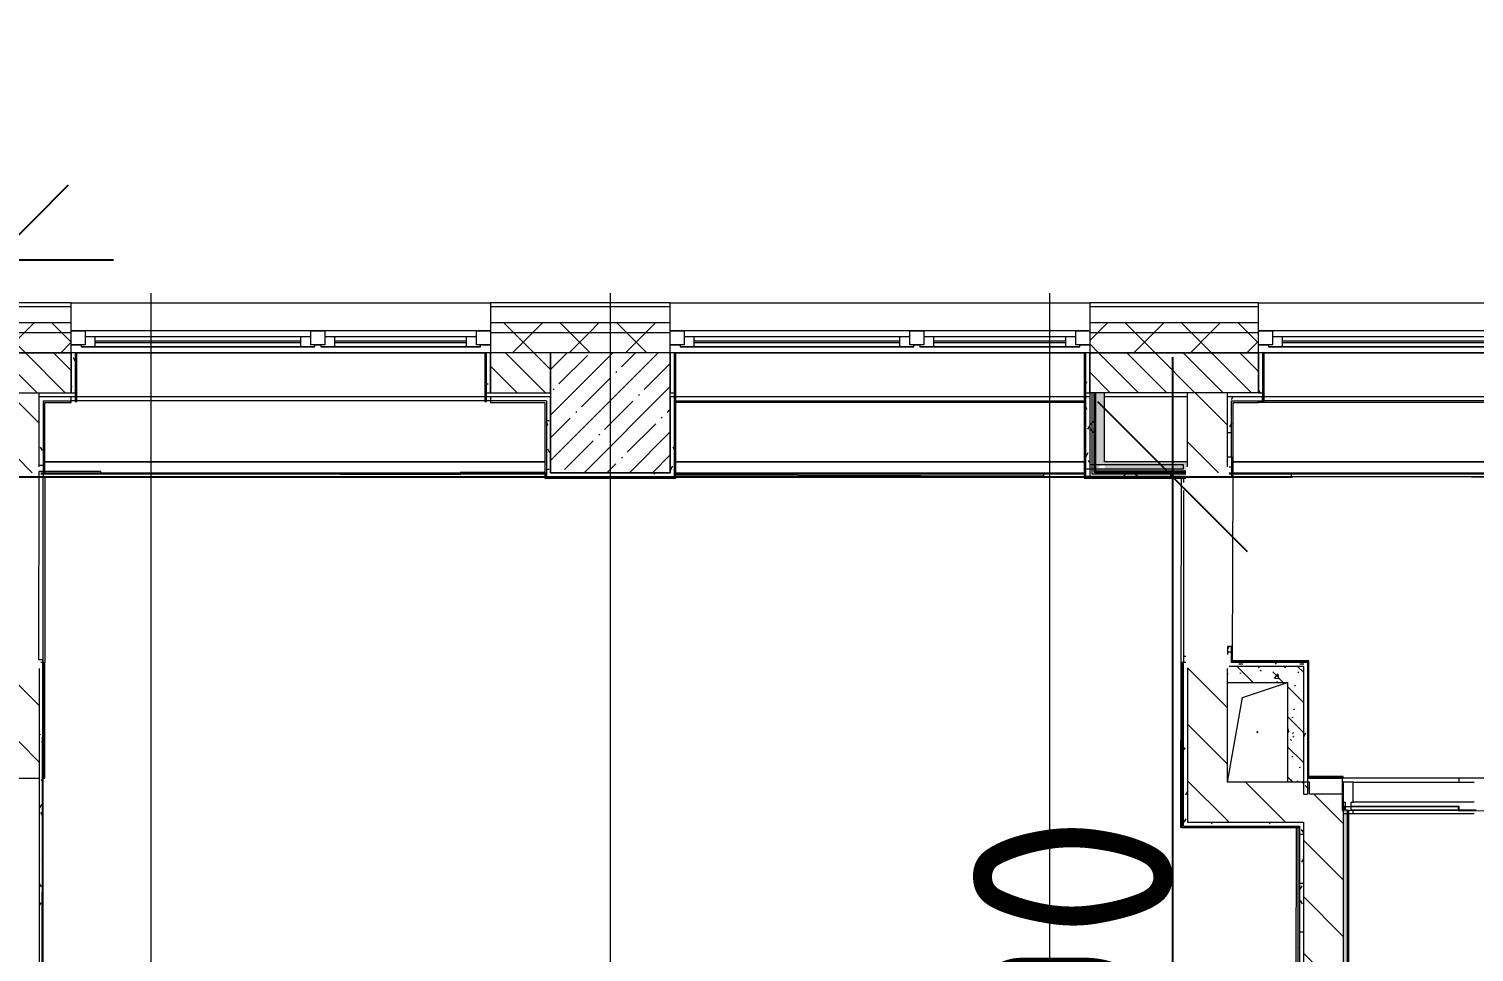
# Model space of a CAD drawing. Header units: millimetres. Extents: x -213911 to 415037, y -3642 to 107391.
# Drawn here: x 51613 to 58850, y 23963 to 28586 of the extents above; entities that cross this region are included whole.
import ezdxf

# ---------------------------------------------------------------- set-up
doc = ezdxf.new("R2010")
doc.units = ezdxf.units.MM
for name, color, linetype, lineweight in [('2)CF1', 5, 'Continuous', 30), ('5.5) Перег WD5', 3, 'Continuous', 40), ('7.4) Одноур. пот. с утеплителем.', 6, 'Continuous', 50), ('A-AREA-BNDY', 7, 'Continuous', 5), ('A-FLOR', 7, 'Continuous', 9), ('A-GENM', 7, 'Continuous', 9), ('A-GLAZ', 7, 'Continuous', 9), ('A-GLAZ-1', 7, 'Continuous', 5), ('A-GLAZ-CWMG', 7, 'Continuous', 9), ('A-GLAZ-CWMG-1', 7, 'Continuous', 20), ('A-WALL', 7, 'Continuous', 5), ('I-WALL', 7, 'Continuous', 5), ('S-COLS', 7, 'Continuous', 9), ('S-COLS-1', 7, 'Continuous', 5), ('Оси', 7, 'Continuous', 9)]:
    doc.layers.add(name, color=color, linetype=linetype, lineweight=lineweight)
doc.layers.add('A-WALL-1', color=9, linetype='Continuous', lineweight=5, true_color=0x808080)
doc.layers.add('A-WALL-FNSH-1', color=9, linetype='Continuous', lineweight=5, true_color=0x808080)
doc.styles.add('ISOCPEUR_4', font='isocpeur.ttf', dxfattribs={"width": 0.9, "height": 1000})
doc.dimstyles.new('ISO-2_0_0_9К_Средний_округл2_1', dxfattribs={"dimscale": 304.8, "dimtxt": 995.981176, "dimasz": 2.46063, "dimexe": 1.968504, "dimexo": 0, "dimgap": 0, "dimtad": 1, "dimdec": 0, "dimrnd": 10, "dimzin": 0, "dimdsep": 46, "dimtxsty": 'ISOCPEUR_4', "dimblk1": 'OBLIQUE', "dimblk2": 'OBLIQUE', "dimsah": 1, "dimcen": 0.09, "dimdle": 1.968504, "dimazin": 0, "dimtfac": 1, "dimtdec": 4, "dimtix": 1, "dimtmove": 0, "dimatfit": 3, "dimfxl": 1, "dimtvp": 1, "dimtolj": 1, "dimtzin": 0, "dimarcsym": 2})
pattern_1 = [(135, (64.7, -136.06), (-141.42136, -141.42136), [])]
pattern_2 = [(45, (64.7, -136.06), (-141.42136, 141.42136), []), (135, (64.7, -136.06), (-141.42136, -141.42136), [])]
pattern_3 = [(135, (64.7, -136.06), (-150.8683, -150.8683), [213.36, -35.56, 7.112, -35.56]), (135, (64.7, 14.71), (-150.8683, -150.8683), []), (50, (64.7, -136.06), (255.0577, -22.3145), [26.67, -293.37]), (355, (64.7, -136.06), (-49.3404, 267.4791), [21.336, -234.696]), (100.451, (85.96, -137.92), (205.7195, 245.1636), [22.666, -249.326]), (46.184, (64.7, -64.94), (379.511, -58.86), [40.005, -440.055]), (96.636, (96.33, -69.85), (332.3634, 346.399), [33.999, -373.989]), (351.184, (64.7, -64.94), (332.3669, 346.3953), [32.004, -352.044]), (21, (100.26, -82.72), (212.2602, -143.1711), [26.67, -293.37]), (326, (100.26, -82.72), (86.5224, 257.8632), [21.336, -234.696]), (71.451, (117.95, -94.65), (298.78395, 114.6901), [22.666, -249.326]), (37.5, (64.7, -136.06), (4.32385, 118.37751), [6.706, -225.146, 6.706, -231.546, -235.585]), (37.5, (64.7, -136.06), (4.32385, 118.37751), [-470.103, 6.706, -228.879]), (7.5, (64.7, -136.06), (93.54758, 140.2533), [6.706, -129.134, 6.706, -219.812, -89.789]), (7.5, (64.7, -136.06), (93.54758, 140.2533), [-362.356, 6.706, -83.083]), (327.5, (-14.6, -136.06), (189.82734, -8.02019), [6.706, -82.194, 6.706, -270.662, -368.046]), (327.5, (-14.6, -136.06), (189.82734, -8.02019), [-366.268, 6.706, -361.34]), (317.5, (-50.16, -136.06), (207.38114, 35.59764), [6.706, -108.864, 6.706, -177.495, -261.366]), (317.5, (-50.16, -136.06), (207.38114, 35.59764), [-299.771, 6.706, -254.66])]
pattern_4 = [(0, (64.7, -136.06), (243.84, 60.96), [20.117, -162.763, 20.117, -162.763, -975.36]), (0, (64.7, -136.06), (243.84, 60.96), [-365.76, 20.117, -345.643, 20.117, -162.763, -426.72]), (0, (64.7, -136.06), (243.84, 60.96), [-914.4, 20.117, -101.803, 20.117, -284.683]), (120, (156.14, -105.58), (-174.71291, 180.691634), [20.117, -162.763, 20.117, -162.763, -975.36]), (120, (156.14, -105.58), (-174.71291, 180.691634), [-365.76, 20.117, -345.643, 20.117, -162.763, -426.72]), (120, (156.14, -105.58), (-174.71291, 180.691634), [-914.4, 20.117, -101.803, 20.117, -284.683]), (240, (186.62, 16.34), (-69.12709, -241.651634), [20.117, -162.763, 20.117, -162.763, -975.36]), (240, (186.62, 16.34), (-69.12709, -241.651634), [-365.76, 20.117, -345.643, 20.117, -162.763, -426.72]), (240, (186.62, 16.34), (-69.12709, -241.651634), [-914.4, 20.117, -101.803, 20.117, -284.683])]
pattern_5 = [(45, (64.7, -136.06), (-212.132, 212.132), []), (135, (64.7, -136.06), (-212.132, -212.132), [])]

# ---------------------------------------------------------------- blocks, each defined once
blk = doc.blocks.new('Прямоугольный импост - Импост структурный с накладкой - 160мм Темный-32302292-Объем проектирования 1 этажа')
at = {"layer": 'A-GLAZ-CWMG-1'}
for p, q in [((-50, 40), (-50, 140)), ((-50, 140), (0, 140)), ((0, 140), (0, 40)), ((-40, 40), (-50, 40)), ((-50, -17), (-50, 0)), ((-50, 0), (-40, 0)), ((-40, 0), (-40, 40)), ((-10, 40), (-10, 0)), ((0, 40), (-10, 40)), ((-10, 0), (0, 0)), ((0, 0), (0, -17)), ((0, -17), (-50, -17))]:
    blk.add_line(p, q, dxfattribs=at)
blk = doc.blocks.new('PNS_Панель прямоугольная - Нр_Стекло - 40мм-32305525-Объем проектирования 1 этажа')
at = {"layer": 'A-GLAZ-1'}
for p, q in [((-312.5, 0), (312.5, 0)), ((-227.5, 0), (-302.5, 0)), ((-302.5, -40), (302.5, -40))]:
    blk.add_line(p, q, dxfattribs=at)
blk = doc.blocks.new('Прямоугольный импост - Импост структурный с накладкой - 160мм Темный-32305521-Объем проектирования 1 этажа')
at = {"layer": 'A-GLAZ-CWMG'}
for p, q in [((58180, 24950), (58785, 24950)), ((58180, 24793), (58785, 24793))]:
    blk.add_line(p, q, dxfattribs=at)
blk = doc.blocks.new('120_Окно_СКБ_2Ст - 120_Окно_СКБ_2Ст 2100х2400 _мал створка справа_-19092174-Объем проектирования 1 этажа')
at = {"layer": 'A-GLAZ'}
for p, q in [((-1050, -75), (-1050, -5)), ((-1050, -5), (-980, -5)), ((-980, -5), (-980, -75)), ((150, -35), (-980, -35)), ((-980, -35), (-980, -75)), ((-930, -85), (-930, -35)), ((100, -85), (100, -35)), ((150, -75), (150, -5)), ((150, -5), (220, -5)), ((150, -75), (150, -35)), ((220, -5), (220, -75)), ((980, -35), (220, -35)), ((220, -35), (220, -75)), ((270, -85), (270, -35)), ((930, -85), (930, -35)), ((980, -75), (980, -5)), ((980, -5), (1050, -5)), ((980, -75), (980, -35)), ((1050, -5), (1050, -75)), ((-980, -75), (-1050, -75)), ((-980, -75), (-1000, -75)), ((-1000, -75), (-1000, -85)), ((-1000, -85), (170, -85)), ((170, -85), (-1000, -85)), ((220, -75), (150, -75)), ((170, -75), (150, -75)), ((170, -85), (170, -75)), ((220, -75), (200, -75)), ((200, -75), (200, -85)), ((200, -85), (1000, -85)), ((1000, -85), (200, -85)), ((1050, -75), (980, -75)), ((1000, -75), (980, -75)), ((1000, -85), (1000, -75))]:
    blk.add_line(p, q, dxfattribs=at)
at = {"layer": 'A-GLAZ-1'}
for p, q in [((1050, -5), (-1050, -5)), ((-930, -55), (100, -55)), ((100, -65), (-930, -65)), ((270, -55), (930, -55)), ((930, -65), (270, -65)), ((-1050, -75), (-1000, -75)), ((170, -75), (200, -75)), ((1000, -75), (1050, -75))]:
    blk.add_line(p, q, dxfattribs=at)
blk = doc.blocks.new('120_Окно_СКБ_2Ст - 120_Окно_СКБ_2Ст 2300х2400 _мал створка справа_-19949978-Объем проектирования 1 этажа')
at = {"layer": 'A-GLAZ'}
for p, q in [((-1150, -75), (-1150, -5)), ((-1150, -5), (-1080, -5)), ((-1080, -5), (-1080, -75)), ((250, -35), (-1080, -35)), ((-1080, -35), (-1080, -75)), ((-1030, -85), (-1030, -35)), ((200, -85), (200, -35)), ((250, -75), (250, -5)), ((250, -5), (320, -5)), ((250, -75), (250, -35)), ((320, -5), (320, -75)), ((1080, -35), (320, -35)), ((320, -35), (320, -75)), ((370, -85), (370, -35)), ((1030, -85), (1030, -35)), ((1080, -75), (1080, -5)), ((1080, -5), (1150, -5)), ((1080, -75), (1080, -35)), ((1150, -5), (1150, -75)), ((-1080, -75), (-1150, -75)), ((-1080, -75), (-1100, -75)), ((-1100, -75), (-1100, -85)), ((-1100, -85), (270, -85)), ((270, -85), (-1100, -85)), ((320, -75), (250, -75)), ((270, -75), (250, -75)), ((270, -85), (270, -75)), ((320, -75), (300, -75)), ((300, -75), (300, -85)), ((300, -85), (1100, -85)), ((1100, -85), (300, -85)), ((1150, -75), (1080, -75)), ((1100, -75), (1080, -75)), ((1100, -85), (1100, -75))]:
    blk.add_line(p, q, dxfattribs=at)
at = {"layer": 'A-GLAZ-1'}
for p, q in [((1150, -5), (-1150, -5)), ((-1030, -55), (200, -55)), ((200, -65), (-1030, -65)), ((370, -55), (1030, -55)), ((1030, -65), (370, -65)), ((-1150, -75), (-1100, -75)), ((270, -75), (300, -75)), ((1100, -75), (1150, -75))]:
    blk.add_line(p, q, dxfattribs=at)
blk = doc.blocks.new('GM_Отверстие прямоугольное _в плите_ - Отверстие-V164-Объем проектирования 1 этажа')
at = {"layer": 'A-GENM'}
for p, q in [((-75, 175), (150, 250)), ((-150, -250), (-75, 175))]:
    blk.add_line(p, q, dxfattribs=at)
for start, end in [(360, 180), (180, 360)]:
    blk.add_arc((0, 0), 2.5, start, end, dxfattribs=at)
blk = doc.blocks.new('Зашивка приборов отопления7 - Зашивка приборов отопления-33277170-Объем проектирования 1 этажа')
at = {"layer": 'A-WALL'}
for p, q in [((51780, 26880), (51760, 26880)), ((53832, 26880), (51788, 26880)), ((53860, 26880), (53840, 26880)), ((51619.5, 26537.5), (51619.5, 26480)), ((51628, 26555), (54132, 26555)), ((54132, 26555), (51628, 26555)), ((51619.5, 26480), (54132, 26480))]:
    blk.add_line(p, q, dxfattribs=at)
blk = doc.blocks.new('Зашивка приборов отопления8 - Зашивка приборов отопления-33277697-Объем проектирования 1 этажа')
at = {"layer": 'A-WALL'}
for p, q in [((52060.5, 26860), (52060.5, 26852)), ((54112, 26880), (52068, 26880)), ((52068, 26555), (54112, 26555)), ((54112, 26555), (52068, 26555)), ((52068, 26480), (54112, 26480))]:
    blk.add_line(p, q, dxfattribs=at)
blk = doc.blocks.new('Зашивка приборов отопления9 - Зашивка приборов отопления-33277916-Объем проектирования 1 этажа')
at = {"layer": 'A-WALL'}
for p, q in [((53977, 26880), (51733, 26880)), ((51570, 26500), (51570, 26480)), ((51578, 26555), (54132, 26555)), ((54132, 26555), (51578, 26555)), ((51570, 26480), (54132, 26480))]:
    blk.add_line(p, q, dxfattribs=at)
blk = doc.blocks.new('_Oblique')
at = {"color": 0, "linetype": 'ByBlock', "lineweight": -2}
blk.add_line((-0.5, -0.5), (0.5, 0.5), dxfattribs=at)
blk = doc.blocks.new('*D2166')
at = {"layer": '7.4) Одноур. пот. с утеплителем.', "color": 0, "lineweight": -2, "transparency": 16777216}
for p, q in [((42464.7, 26343.9), (42464.7, 28029.8)), ((51436.7, 26341.9), (51436.7, 28029.8)), ((41864.7, 27429.8), (52036.7, 27429.8))]:
    blk.add_line(p, q, dxfattribs=at)
at = {"layer": 'Defpoints', "color": 0, "transparency": 16777216}
for p in [(51436.7, 27429.8), (42464.7, 26343.9), (51436.7, 26341.9)]:
    blk.add_point(p, dxfattribs=at)
at = {"layer": '7.4) Одноур. пот. с утеплителем.', "color": 0, "lineweight": -2, "transparency": 16777216, "xscale": 750, "yscale": 750, "zscale": 750, "rotation": 180}
blk.add_blockref('_Oblique', (42464.7, 27429.8), dxfattribs=at)
at = {"layer": '7.4) Одноур. пот. с утеплителем.', "color": 0, "lineweight": -2, "transparency": 16777216, "xscale": 750, "yscale": 750, "zscale": 750}
blk.add_blockref('_Oblique', (51436.7, 27429.8), dxfattribs=at)
at = {"layer": '7.4) Одноур. пот. с утеплителем.', "color": 0, "lineweight": 25, "transparency": 16777216, "insert": (46950.7, 27929.8), "char_height": 1000, "attachment_point": 5, "style": 'ISOCPEUR_4'}
blk.add_mtext('\\A1;8970', dxfattribs=at)
blk = doc.blocks.new('*D2168')
at = {"layer": '7.4) Одноур. пот. с утеплителем.', "color": 0, "lineweight": -2, "transparency": 16777216}
for p, q in [((57340.3, 19755.9), (57340.3, 26942.9)), ((51436.7, 26342.9), (57940.3, 26342.9)), ((57966.7, 20355.9), (56740.3, 20355.9))]:
    blk.add_line(p, q, dxfattribs=at)
at = {"layer": 'Defpoints', "color": 0, "transparency": 16777216}
for p in [(51436.7, 26342.9), (57340.3, 26342.9), (57966.7, 20355.9)]:
    blk.add_point(p, dxfattribs=at)
at = {"layer": '7.4) Одноур. пот. с утеплителем.', "color": 0, "lineweight": -2, "transparency": 16777216, "xscale": 750, "yscale": 750, "zscale": 750}
for p, rotation in [((57340.3, 26342.9), 90), ((57340.3, 20355.9), 270)]:
    blk.add_blockref('_Oblique', p, dxfattribs=dict(at, rotation=rotation))
at = {"layer": '7.4) Одноур. пот. с утеплителем.', "color": 0, "lineweight": 25, "transparency": 16777216, "insert": (56840.3, 23349.4), "char_height": 1000, "attachment_point": 5, "rotation": 90, "style": 'ISOCPEUR_4'}
blk.add_mtext('\\A1;5990', dxfattribs=at)

msp = doc.modelspace()

# ---------------------------------------------------------------- hatches: boundary and pattern name
at = {"layer": '2)CF1'}
h = msp.add_hatch(dxfattribs=at)
h.set_pattern_fill('ANSI31', color=256, scale=222)
h.set_pattern_definition([(45, (42224.7, 26743.94), (-498.404, 498.404), [])])
h.paths.add_polyline_path([(54824.7, 12184.4), (54834.7, 11783.9), (56620, 11784.9), (56620, 15695.7), (57414.7, 15695.7), (57386.7, 18691.9), (57966.7, 18821.5), (57966.7, 20355.9), (51436.7, 20355.9), (51436.7, 26313.9), (50903.7, 26313.9), (50903.7, 26722.9), (48844.7, 26743.9), (48845.7, 26343.4), (47749.7, 26343.4), (47724.7, 26363.9), (47703.7, 26742.9), (42845.7, 26742.9), (42845.7, 26363.9), (42465.7, 26343.9), (42465.7, 26063.9), (42224.7, 26038.9), (42224.7, 24363.9), (42444.7, 24363.9), (42527.9, 23183.9), (42845.7, 23184.9), (42845.7, 21962.9), (42465.7, 21962.9), (42465.7, 20164.9), (42824.7, 20164.9), (42845.7, 19563.9), (42465.7, 19562.9), (42465.7, 17764.9), (42845.7, 17764.9), (42845.7, 16542.9), (42465.7, 16542.9), (42465.7, 14971.9), (45995.7, 14966.4), (46024.7, 11803.9), (48203.7, 11773.9), (48203.7, 11784.9), (48845.7, 11784.9), (48895.7, 11803.9), (51723.7, 11803.9), (51723.7, 11774.4), (52422.4, 11795.4), (52378.6, 11763.9), (54214.7, 11783.9), (54214.7, 12225.4), (54832.7, 12225.4)])
edge = h.paths.add_edge_path(flags=16)
edge.add_arc((48509.6, 16886.5), 491.7, 0, 360)
edge = h.paths.add_edge_path(flags=16)
edge.add_arc((54504.8, 16876.5), 491.7, 0, 360)
edge = h.paths.add_edge_path(flags=16)
edge.add_arc((48534.1, 22870.2), 491.7, 0, 360)
h.paths.add_polyline_path([(45995.7, 13523.9), (56612, 13523.9), (56612, 11784.9), (45995.7, 11784.9)], flags=17)
at = {"layer": 'A-WALL'}
h = msp.add_hatch(dxfattribs=at)
h.set_pattern_fill('FP_24', color=256, style=0, pattern_type=2)
h.set_pattern_definition(pattern_2)
h.paths.add_polyline_path([(84814.7, 27063.9), (85034.7, 27063.9), (85034.7, 27113.9), (80414.7, 27113.9), (80414.7, 27063.9), (84813, 27063.9)])
h.paths.add_polyline_path([(77314.7, 27063.9), (77314.7, 27113.9), (76414.7, 27113.9), (76414.7, 27063.9), (77106.8, 27063.9)])
h.paths.add_polyline_path([(74314.7, 27063.9), (74314.7, 27113.9), (72974.7, 27113.9), (72974.7, 27063.9), (74012.2, 27063.9)])
h.paths.add_polyline_path([(68274.7, 27063.9), (70874.7, 27063.9), (70874.7, 27113.9), (68274.7, 27113.9)])
h.paths.add_polyline_path([(66791.5, 27063.9), (67174.7, 27063.9), (67174.7, 27113.9), (66224.7, 27113.9), (66224.7, 27063.9)])
h.paths.add_polyline_path([(60069.7, 27063.9), (61124.7, 27063.9), (61124.7, 27113.9), (60069.7, 27113.9), (60069.7, 27073.9)])
h.paths.add_polyline_path([(57507.7, 27063.9), (57769.7, 27063.9), (57769.7, 27113.9), (56924.7, 27113.9), (56924.7, 27063.9)])
h.paths.add_polyline_path([(54824.7, 27063.9), (54824.7, 27113.9), (53924.7, 27113.9), (53924.7, 27063.9), (54413.1, 27063.9)])
h.paths.add_polyline_path([(50924.7, 27063.9), (51824.7, 27063.9), (51824.7, 27113.9), (50924.7, 27113.9), (50924.7, 27073.9)])
h.paths.add_polyline_path([(47724.7, 27063.9), (48824.7, 27063.9), (48824.7, 27113.9), (47724.7, 27113.9), (47724.7, 27073.9)])
h.paths.add_polyline_path([(43066.2, 27063.9), (44624.7, 27063.9), (44624.7, 27113.9), (42224.7, 27113.9), (42224.7, 27063.9), (42844.7, 27063.9)])
h = msp.add_hatch(dxfattribs=at)
h.set_pattern_fill('FP_24', color=256, style=0, pattern_type=2)
h.set_pattern_definition(pattern_2)
h.paths.add_polyline_path([(73604.7, 26963.9), (74314.7, 26963.9), (74314.7, 27063.9), (72974.7, 27063.9), (72974.7, 26963.9), (72980.6, 26963.9)])
h.paths.add_polyline_path([(42844.7, 26963.9), (44624.7, 26963.9), (44624.7, 27063.9), (42224.7, 27063.9), (42224.7, 26963.9), (42824.7, 26963.9)])
h.paths.add_polyline_path([(84327.5, 26963.9), (85034.7, 26963.9), (85034.7, 27063.9), (80414.7, 27063.9), (80414.7, 26963.9), (84164.7, 26963.9)])
h.paths.add_polyline_path([(47724.7, 26963.9), (48824.7, 26963.9), (48824.7, 27063.9), (47724.7, 27063.9), (47724.7, 27003.6)])
h.paths.add_polyline_path([(50924.7, 26963.9), (51824.7, 26963.9), (51824.7, 27063.9), (50924.7, 27063.9), (50924.7, 27003.9)])
h.paths.add_polyline_path([(53924.7, 26963.9), (54824.7, 26963.9), (54824.7, 27063.9), (53924.7, 27063.9), (53924.7, 27003.9)])
h.paths.add_polyline_path([(57414.7, 26963.9), (57769.7, 26963.9), (57769.7, 27063.9), (56924.7, 27063.9), (56924.7, 26963.9)])
h.paths.add_polyline_path([(77106.8, 26963.9), (77314.7, 26963.9), (77314.7, 27063.9), (76414.7, 27063.9), (76414.7, 26963.9), (76814.7, 26963.9)])
h.paths.add_polyline_path([(60069.7, 26963.9), (61124.7, 26963.9), (61124.7, 27063.9), (60069.7, 27063.9), (60069.7, 27003.9)])
h.paths.add_polyline_path([(67124.7, 26963.9), (67142.7, 26965.9), (67142.7, 26973.9), (67174.7, 26973.9), (67174.7, 27063.9), (66224.7, 27063.9), (66224.7, 26963.9), (66824.7, 26963.9)])
h.paths.add_polyline_path([(70374.7, 26963.9), (70874.7, 26963.9), (70874.7, 27063.9), (68274.7, 27063.9), (68274.7, 26973.9), (68306.7, 26973.9), (68306.7, 26965.9), (70041.4, 26963.9)])
h = msp.add_hatch(dxfattribs=at)
h.set_pattern_fill('FP_2', color=256, style=0, pattern_type=2)
h.set_pattern_definition([(135, (64.7, -136.06), (-70.71068, -70.71068), [])])
h.paths.add_polyline_path([(42824.7, 26763.9), (44624.7, 26763.9), (44624.7, 26963.9), (42824.7, 26963.9), (42824.7, 26886.2)])
h.paths.add_polyline_path([(56924.7, 26763.9), (57769.7, 26763.9), (57769.7, 26963.9), (56924.7, 26963.9), (56924.7, 26886.2)])
h.paths.add_polyline_path([(80714.7, 26763.9), (80714.7, 26963.9), (80414.7, 26963.9), (80414.7, 26763.9)])
h.paths.add_polyline_path([(54224.7, 26763.9), (54224.7, 26963.9), (53924.7, 26963.9), (53924.7, 26763.9)])
h.paths.add_polyline_path([(76814.7, 26763.9), (76814.7, 26963.9), (76414.7, 26963.9), (76414.7, 26763.9), (76591, 26763.9)])
h.paths.add_polyline_path([(60069.7, 26763.9), (60224.7, 26763.9), (60224.7, 26963.9), (60069.7, 26963.9), (60069.7, 26800.4)])
h.paths.add_polyline_path([(60824.7, 26763.9), (61124.7, 26763.9), (61124.7, 26963.9), (60824.7, 26963.9), (60824.7, 26817.8)])
h.paths.add_polyline_path([(74314.7, 26763.9), (74314.7, 26963.9), (74104.7, 26963.9), (74104.7, 26763.9)])
h.paths.add_polyline_path([(47724.7, 26763.9), (48224.7, 26763.9), (48223.9, 26963.9), (47724.7, 26963.9), (47724.7, 26886.2)])
h.paths.add_polyline_path([(51464.7, 26763.9), (51824.7, 26763.9), (51824.7, 26963.9), (50924.7, 26963.9), (50924.7, 26763.9), (51406.5, 26763.9)])
h.paths.add_polyline_path([(73604.7, 26763.9), (73604.7, 26963.9), (72974.7, 26963.9), (72974.7, 26763.9), (73496.4, 26763.9)])
h.paths.add_polyline_path([(66848.7, 26763.9), (67124.7, 26763.9), (67124.7, 26963.9), (66824.7, 26963.9), (66824.7, 26763.9)])
h.paths.add_polyline_path([(70374.7, 26763.9), (70374.7, 26963.9), (68274.7, 26963.9), (68270.7, 26763.9), (69886.1, 26763.9)])
at = {"layer": 'I-WALL'}
h = msp.add_hatch(dxfattribs=at)
h.set_pattern_fill('FP_191', color=256, style=0, pattern_type=2)
h.set_pattern_definition(pattern_4)
h.paths.add_polyline_path([(51834.2, 26763.9), (51844.7, 26763.9), (51844.7, 26963.9), (51824.7, 26963.9), (51824.7, 26763.9)])
h = msp.add_hatch(dxfattribs=at)
h.set_pattern_fill('FP_191', color=256, style=0, pattern_type=2)
h.set_pattern_definition(pattern_4)
h.paths.add_polyline_path([(53924.7, 26763.9), (53924.7, 26963.9), (53904.7, 26963.9), (53904.7, 26763.9)])
h = msp.add_hatch(dxfattribs=at)
h.set_pattern_fill('FP_191', color=256, style=0, pattern_type=2)
h.set_pattern_definition(pattern_4)
h.paths.add_polyline_path([(54844.7, 26763.9), (54844.7, 26963.9), (54824.7, 26963.9), (54824.7, 26763.9)])
h = msp.add_hatch(dxfattribs=at)
h.set_pattern_fill('FP_191', color=256, style=0, pattern_type=2)
h.set_pattern_definition(pattern_4)
h.paths.add_polyline_path([(56904.7, 26763.9), (56924.7, 26763.9), (56924.7, 26963.9), (56904.7, 26963.9), (56904.7, 26886.2)])
h = msp.add_hatch(dxfattribs=at)
h.set_pattern_fill('FP_191', color=256, style=0, pattern_type=2)
h.set_pattern_definition(pattern_4)
h.paths.add_polyline_path([(57789.7, 26763.9), (57789.7, 26963.9), (57769.7, 26963.9), (57769.7, 26763.9)])
h = msp.add_hatch(dxfattribs=at)
h.set_pattern_fill('FP_23', color=256, style=0, pattern_type=2)
h.set_pattern_definition(pattern_1)
h.paths.add_polyline_path([(51464.7, 20383.9), (51664.7, 20383.9), (51664.7, 23833.9), (51464.7, 23833.9), (51464.7, 20385.6)])
h.paths.add_polyline_path([(51464.7, 24833.9), (51664.7, 24833.9), (51664.7, 25413.9), (51464.7, 25413.9), (51464.7, 25296.2)])
h.paths.add_polyline_path([(51464.7, 26363.9), (51664.7, 26363.9), (51664.7, 26763.9), (51464.7, 26763.9), (51464.7, 26369.9)])
h = msp.add_hatch(dxfattribs=at)
h.set_pattern_fill('FP_191', color=256, style=0, pattern_type=2)
h.set_pattern_definition(pattern_4)
h.paths.add_polyline_path([(51664.7, 23853.9), (51684.7, 23854), (51684.7, 25413.9), (51672.7, 25413.1), (51672.7, 25383.9), (51664.7, 25383.9), (51664.7, 23854.1)])
h.paths.add_polyline_path([(51664.7, 26401.4), (51684.7, 26401.4), (51684.2, 26743.9), (51664.7, 26743.9), (51664.7, 26418.9)])
h = msp.add_hatch(dxfattribs=at)
h.set_pattern_fill('FP_191', color=256, style=0, pattern_type=2)
h.set_pattern_definition(pattern_4)
h.paths.add_polyline_path([(54204.7, 26343.9), (54224.7, 26343.9), (54224.7, 26723.9), (54204.7, 26723.3), (54204.7, 26355.9)])
h = msp.add_hatch(dxfattribs=at)
h.set_pattern_fill('FP_191', color=256, style=0, pattern_type=2)
h.set_pattern_definition(pattern_4)
h.paths.add_polyline_path([(54824.7, 26363.9), (54844.7, 26363.9), (54844.7, 26743.9), (54824.7, 26743.9), (54824.7, 26621.2)])
h = msp.add_hatch(dxfattribs=at)
h.set_pattern_fill('FP_191', color=256, style=0, pattern_type=2)
h.set_pattern_definition(pattern_4)
h.paths.add_polyline_path([(56924.7, 26403.9), (56924.7, 26743.9), (56904.7, 26743.9), (56904.7, 26403.9)])
h = msp.add_hatch(dxfattribs=at)
h.set_pattern_fill('FP_192', color=256, style=0, pattern_type=2)
h.set_pattern_definition(pattern_5)
h.paths.add_polyline_path([(56924.7, 26343.9), (56937.2, 26343.9), (56936.4, 26383.9), (56924.7, 26383.9), (56924.7, 26356.2)])
h.paths.add_polyline_path([(56935.7, 26403.9), (56937.2, 26403.9), (56937.2, 26763.9), (56924.7, 26763.9), (56924.7, 26403.9)])
h = msp.add_hatch(dxfattribs=at)
h.set_pattern_fill('FP_192', color=256, style=0, pattern_type=2)
h.set_pattern_definition(pattern_5)
h.paths.add_polyline_path([(56937.2, 26356.4), (56949.7, 26356.4), (56949.2, 26383.9), (56937.2, 26383.9)])
h.paths.add_polyline_path([(56949.7, 26403.9), (56949.7, 26763.9), (56937.2, 26763.9), (56937.2, 26403.9), (56948.6, 26403.9)])
for points in [[(56949.7, 26368.9), (56999.7, 26368.9), (56999.7, 26383.9), (56964.7, 26383.9), (56984.7, 26403.9), (56999.7, 26403.9), (56999.7, 26763.9), (56949.7, 26763.9), (56949.7, 26418.9)], [(57406.7, 26368.9), (57406.7, 26393.9), (57414.7, 26393.9), (57414.7, 26418.9), (56999.7, 26418.9), (56999.7, 26368.9), (57394.7, 26368.9)]]:
    msp.add_hatch(color=256, dxfattribs=at).paths.add_polyline_path(points)
h = msp.add_hatch(dxfattribs=at)
h.set_pattern_fill('FP_23', color=256, style=0, pattern_type=2)
h.set_pattern_definition(pattern_1)
h.paths.add_polyline_path([(57424.5, 24613.9), (57614.7, 24613.9), (57614.7, 25413.9), (57414.7, 25413.9), (57414.7, 24613.9)])
h.paths.add_polyline_path([(57414.7, 26363.9), (57614.7, 26363.9), (57614.7, 26763.9), (57414.7, 26763.9), (57414.7, 26393.9)])
h = msp.add_hatch(dxfattribs=at)
h.set_pattern_fill('FP_191', color=256, style=0, pattern_type=2)
h.set_pattern_definition(pattern_4)
h.paths.add_polyline_path([(60204.7, 26723.9), (60224.7, 26723.9), (60224.7, 26743.9), (60049.7, 26743.9), (60049.7, 26723.9), (60086.5, 26723.9)])
h.paths.add_polyline_path([(57614.7, 26723.9), (57789.7, 26723.9), (57789.7, 26743.9), (57614.7, 26743.9)])
h = msp.add_hatch(dxfattribs=at)
h.set_pattern_fill('FP_191', color=256, style=0, pattern_type=2)
h.set_pattern_definition(pattern_4)
h.paths.add_polyline_path([(57634.7, 25413.9), (57634.7, 25493.9), (57614.7, 25493.9), (57614.7, 25453.9), (57622.7, 25453.9), (57622.7, 25413.9)])
h.paths.add_polyline_path([(57634.7, 26443.9), (57634.7, 26723.9), (57614.7, 26723.9), (57614.7, 26443.9)])
h = msp.add_hatch(dxfattribs=at)
h.set_pattern_fill('FP_191', color=256, style=0, pattern_type=2)
h.set_pattern_definition(pattern_4)
h.paths.add_polyline_path([(54224.7, 26343.9), (54844.7, 26343.9), (54844.7, 26363.9), (54224.7, 26363.9), (54224.7, 26355.9)])
h = msp.add_hatch(dxfattribs=at)
h.set_pattern_fill('FP_192', color=256, style=0, pattern_type=2)
h.set_pattern_definition(pattern_5)
h.paths.add_polyline_path([(56937.2, 26343.9), (57406.7, 26343.9), (57406.7, 26356.4), (56937.2, 26356.2)])
h = msp.add_hatch(dxfattribs=at)
h.set_pattern_fill('FP_192', color=256, style=0, pattern_type=2)
h.set_pattern_definition(pattern_5)
h.paths.add_polyline_path([(57394.7, 26356.4), (57406.7, 26356.7), (57406.7, 26368.9), (56949.7, 26368.9), (56949.7, 26356.4), (56999.7, 26356.4)])
h = msp.add_hatch(dxfattribs=at)
h.set_pattern_fill('FP_191', color=256, style=0, pattern_type=2)
h.set_pattern_definition(pattern_4)
h.paths.add_polyline_path([(57414.7, 24613.9), (57414.7, 25383.9), (57406.7, 25383.9), (57406.7, 25413.9), (57394.7, 25413.9), (57394.7, 24613.9)])
h = msp.add_hatch(dxfattribs=at)
h.set_pattern_fill('FP_191', color=256, style=0, pattern_type=2)
h.set_pattern_definition(pattern_4)
h.paths.add_polyline_path([(57914.7, 25393.9), (57994.7, 25393.9), (57994.7, 25413.9), (57622.7, 25413.9), (57622.7, 25393.9), (57634.7, 25393.9)])
h = msp.add_hatch(dxfattribs=at)
h.set_pattern_fill('FP_191', color=256, style=0, pattern_type=2)
h.set_pattern_definition(pattern_4)
h.paths.add_polyline_path([(57994.7, 24753.9), (58009.7, 24813.9), (58014.7, 24813.9), (58014.7, 25413.9), (57994.7, 25413.9), (57994.7, 24766.2)])
h = msp.add_hatch(dxfattribs=at)
h.set_pattern_fill('FP_41', color=256, style=0, pattern_type=2)
h.set_pattern_definition(pattern_3)
h.paths.add_polyline_path([(57614.7, 25313.9), (57914.7, 25313.9), (57914.7, 25393.9), (57622.7, 25393.9), (57622.7, 25383.9), (57614.7, 25383.9)])
h = msp.add_hatch(dxfattribs=at)
h.set_pattern_fill('FP_41', color=256, style=0, pattern_type=2)
h.set_pattern_definition(pattern_3)
h.paths.add_polyline_path([(57994.7, 24813.9), (57994.7, 25393.9), (57914.7, 25393.9), (57914.7, 24813.9)])
h = msp.add_hatch(dxfattribs=at)
h.set_pattern_fill('FP_23', color=256, style=0, pattern_type=2)
h.set_pattern_definition(pattern_1)
h.paths.add_polyline_path([(57994.7, 24753.9), (58024.7, 24753.9), (58024.7, 24813.9), (58008.3, 24813.9), (57997.5, 24766.2)])
h.paths.add_polyline_path([(57994.7, 24613.9), (57994.7, 24813.9), (57614.7, 24813.9), (57614.7, 24613.9), (57974.7, 24613.9)])
h = msp.add_hatch(dxfattribs=at)
h.set_pattern_fill('FP_23', color=256, style=0, pattern_type=2)
h.set_pattern_definition(pattern_1)
h.paths.add_polyline_path([(58194.7, 20583.9), (58194.7, 24753.9), (57994.7, 24753.9), (57994.7, 20583.9)])
h = msp.add_hatch(dxfattribs=at)
h.set_pattern_fill('FP_191', color=256, style=0, pattern_type=2)
h.set_pattern_definition(pattern_4)
h.paths.add_polyline_path([(57584.7, 24593.9), (57994.7, 24593.9), (57994.7, 24613.9), (57394.7, 24613.9), (57394.7, 24593.9), (57507.7, 24593.9)])
h = msp.add_hatch(dxfattribs=at)
h.set_pattern_fill('FP_191', color=256, style=0, pattern_type=2)
h.set_pattern_definition(pattern_4)
h.paths.add_polyline_path([(58214.6, 18583.9), (58214.7, 18583.9), (58214.7, 19183.9), (58202.7, 19183.9), (58202.7, 19153.9), (58194.7, 19153.9), (58194.7, 18583.9)])
h.paths.add_polyline_path([(58202.7, 20283.9), (58214.7, 20283.9), (58214.7, 24673.9), (58194.7, 24673.9), (58194.7, 20313.9), (58202.7, 20313.9), (58202.7, 20292.3)])
h = msp.add_hatch(dxfattribs=at)
h.set_pattern_fill('FP_191', color=256, style=0, pattern_type=2)
h.set_pattern_definition(pattern_4)
h.paths.add_polyline_path([(57994.7, 20603.9), (57994.7, 24593.9), (57974.7, 24593.9), (57974.7, 20603.9)])
at = {"layer": 'S-COLS-1'}
h = msp.add_hatch(dxfattribs=at)
h.set_pattern_fill('FP_1', color=256, style=0, pattern_type=2)
h.set_pattern_definition([(45, (64.7, -136.06), (-114.04925, 114.04925), []), (45, (178.75, -136.06), (-114.04925, 114.04925), [201.612, -40.322, 6.706, -33.617])])
h.paths.add_polyline_path([(54413.1, 26363.9), (54824.7, 26363.9), (54824.7, 26963.9), (54224.7, 26963.9), (54224.7, 26363.9)])

# ---------------------------------------------------------------- linework, layer by layer
at = {"layer": '5.5) Перег WD5'}
msp.add_lwpolyline([(57406.7, 26368.9), (56949.7, 26368.9), (56949.7, 26763.9)], dxfattribs=at)
at = {"layer": 'A-AREA-BNDY', "flags": 128}
for points in [[(51663, 26370.3), (51660.8, 25428.3), (51680.8, 25428.2), (51677.2, 23876.2), (55935.2, 23866.2), (55934.6, 23610.2), (51684.6, 23620.2), (51677.5, 20626.2), (57951.5, 20611.5), (57960.8, 24585.5), (57380.9, 24586.8), (57385, 26336.8), (56899, 26338), (56899, 26358), (56693.6, 26358.5), (56693.6, 26346.5), (54851, 26350.8), (54851, 26342.8), (54199, 26344.3), (54199, 26364.3), (53773, 26365.3), (53773, 26353.3), (51973, 26357.5), (51973, 26369.5)], [(58202.8, 18590.9), (60626.8, 18585.2), (60636.1, 22579.2), (60236.1, 22580.1), (60237.5, 23136.1), (60637.5, 23135.2), (60641, 24666.2), (59869, 24668), (58769.1, 24670.6), (58217.1, 24671.9)]]:
    msp.add_lwpolyline(points, close=True, dxfattribs=at)
msp.add_lwpolyline([(59735.7, 26339.3), (57935.7, 26343.5), (57935.7, 26355.5), (57641, 26356.2), (57638.8, 25422.2), (58018.8, 25421.3), (58017.4, 24841.4), (58189.4, 24840.9), (58189.1, 24672.9), (58199.1, 24672.9), (58199.1, 24692.9), (58769.1, 24691.6), (58769.1, 24671.6), (59869.1, 24669)], dxfattribs=at)
at = {"layer": 'A-FLOR'}
for p, q in [((51684.7, 25413.9), (51684.7, 26343.9)), ((51692.7, 26343.9), (51692.7, 25413.9)), ((57622.7, 26393.9), (57634.7, 26393.9)), ((57394.7, 26335.9), (57394.7, 26313.9)), ((57394.7, 26273.9), (57394.7, 25413.9)), ((51692.7, 25413.9), (51672.7, 25413.9)), ((57406.7, 25443.9), (57394.7, 25443.9)), ((51684.7, 23853.9), (51684.7, 24833.9)), ((66844.7, 24833.9), (58194.7, 24833.9)), ((58774.7, 24813.9), (58774.7, 24833.9))]:
    msp.add_line(p, q, dxfattribs=at)
at = {"layer": 'A-WALL'}
for p, q in [((51824.7, 27213.9), (53924.7, 27213.9)), ((54824.7, 27213.9), (56924.7, 27213.9)), ((57769.7, 27213.9), (60069.7, 27213.9)), ((51824.7, 27193.9), (50924.7, 27193.9)), ((54824.7, 27193.9), (53924.7, 27193.9)), ((57769.7, 27193.9), (56924.7, 27193.9)), ((51824.7, 27113.9), (50924.7, 27113.9)), ((54824.7, 27113.9), (53924.7, 27113.9)), ((57769.7, 27113.9), (56924.7, 27113.9)), ((51824.7, 27063.9), (50924.7, 27063.9)), ((54824.7, 27063.9), (53924.7, 27063.9)), ((57769.7, 27063.9), (56924.7, 27063.9)), ((51824.7, 26963.9), (50924.7, 26963.9)), ((50924.7, 26963.9), (51824.7, 26963.9)), ((53896.7, 26963.9), (51852.7, 26963.9)), ((54224.7, 26963.9), (53924.7, 26963.9)), ((54224.7, 26763.9), (54224.7, 26963.9)), ((56896.7, 26963.9), (54852.7, 26963.9)), ((57769.7, 26963.9), (56924.7, 26963.9)), ((56924.7, 26963.9), (57769.7, 26963.9)), ((60041.7, 26963.9), (57797.7, 26963.9)), ((51684.7, 26723.9), (51824.7, 26723.9)), ((51684.7, 26723.9), (51684.7, 26401.4)), ((54204.7, 26723.9), (53924.7, 26723.9)), ((54204.7, 26723.9), (54204.7, 26343.9)), ((54844.7, 26743.9), (54844.7, 26343.9)), ((56904.7, 26383.9), (56904.7, 26743.9)), ((56937.2, 26356.4), (56937.2, 26763.9)), ((56949.7, 26368.9), (56949.7, 26763.9)), ((57634.7, 26443.9), (57634.7, 26723.9)), ((57406.7, 26356.4), (56937.2, 26356.4)), ((57406.7, 26368.9), (56949.7, 26368.9)), ((58014.7, 25413.9), (58014.7, 24753.9)), ((57414.7, 25383.9), (57414.7, 24613.9)), ((57994.7, 24753.9), (58014.7, 24753.9)), ((58214.7, 24672.9), (58214.7, 20283.9)), ((57394.7, 24593.9), (57974.7, 24593.9)), ((57974.7, 24593.9), (57974.7, 20603.9))]:
    msp.add_line(p, q, dxfattribs=at)
at = {"layer": 'A-WALL-1'}
for p, q in [((51824.7, 26963.9), (51824.7, 27193.9)), ((53924.7, 27193.9), (53924.7, 26963.9)), ((54824.7, 26963.9), (54824.7, 27193.9)), ((56924.7, 27193.9), (56924.7, 26963.9)), ((57769.7, 26963.9), (57769.7, 27193.9)), ((51824.7, 26763.9), (51824.7, 26963.9)), ((51844.7, 26963.9), (51824.7, 26963.9)), ((51824.7, 26963.9), (51824.7, 26763.9)), ((53924.7, 26963.9), (53904.7, 26963.9)), ((53924.7, 26963.9), (53924.7, 26763.9)), ((53924.7, 26763.9), (53924.7, 26963.9)), ((54844.7, 26963.9), (53924.7, 26963.9)), ((54824.7, 26963.9), (54824.7, 26763.9)), ((56924.7, 26963.9), (56904.7, 26963.9)), ((56924.7, 26963.9), (56924.7, 26343.9)), ((56924.7, 26763.9), (56924.7, 26963.9)), ((57769.7, 26763.9), (57769.7, 26963.9)), ((57789.7, 26963.9), (57769.7, 26963.9)), ((57769.7, 26963.9), (57769.7, 26763.9)), ((50904.7, 26763.9), (51824.7, 26763.9)), ((51664.7, 26393.9), (51664.7, 26763.9)), ((51824.7, 26743.9), (51664.7, 26743.9)), ((51824.7, 26763.9), (51844.7, 26763.9)), ((51824.7, 26723.9), (51824.7, 26743.9)), ((53904.7, 26763.9), (53924.7, 26763.9)), ((53924.7, 26763.9), (54224.7, 26763.9)), ((54224.7, 26743.9), (53924.7, 26743.9)), ((53924.7, 26743.9), (53924.7, 26723.9)), ((54224.7, 26363.9), (54224.7, 26743.9)), ((54824.7, 26763.9), (54844.7, 26763.9)), ((54844.7, 26743.9), (54824.7, 26743.9)), ((54824.7, 26743.9), (54824.7, 26363.9)), ((56904.7, 26763.9), (56924.7, 26763.9)), ((56924.7, 26743.9), (56904.7, 26743.9)), ((57769.7, 26763.9), (56924.7, 26763.9)), ((56999.7, 26418.9), (56999.7, 26763.9)), ((57414.7, 26393.9), (57414.7, 26763.9)), ((57614.7, 26393.9), (57614.7, 26763.9)), ((57789.7, 26743.9), (57614.7, 26743.9)), ((57634.7, 26723.9), (57789.7, 26723.9)), ((57769.7, 26763.9), (57789.7, 26763.9)), ((57789.7, 26723.9), (57789.7, 26743.9)), ((57414.7, 26418.9), (56999.7, 26418.9)), ((57614.7, 26443.9), (57634.7, 26443.9)), ((51664.7, 26401.4), (51684.7, 26401.4)), ((54204.7, 26343.9), (54844.7, 26343.9)), ((54824.7, 26363.9), (54224.7, 26363.9)), ((56904.7, 26383.9), (57394.7, 26383.9)), ((57394.7, 26403.9), (56924.7, 26403.9)), ((57394.7, 26383.9), (57394.7, 26403.9)), ((57634.7, 25493.9), (57614.7, 25493.9)), ((57614.7, 25493.9), (57614.7, 25453.9)), ((57634.7, 25413.9), (57634.7, 25493.9)), ((57406.7, 25413.9), (57394.7, 25413.9)), ((58014.7, 25413.9), (57634.7, 25413.9)), ((51664.7, 25383.9), (51664.7, 23833.9)), ((57614.7, 24813.9), (57614.7, 25383.9)), ((57994.7, 25393.9), (57622.7, 25393.9)), ((57994.7, 25393.9), (57994.7, 24753.9)), ((57614.7, 25313.9), (57914.7, 25313.9)), ((57914.7, 25313.9), (57914.7, 24813.9)), ((51444.7, 24833.9), (51664.7, 24833.9)), ((58024.7, 24813.9), (57614.7, 24813.9)), ((58024.7, 24753.9), (58024.7, 24813.9)), ((58194.7, 24753.9), (58024.7, 24753.9)), ((58194.7, 24753.9), (58194.7, 20313.9)), ((57414.7, 24613.9), (57994.7, 24613.9)), ((57994.7, 24613.9), (57994.7, 20583.9)), ((58214.7, 24673.9), (58194.7, 24673.9)), ((58214.7, 24672.9), (58214.7, 24673.9))]:
    msp.add_line(p, q, dxfattribs=at)
at = {"layer": 'A-WALL-FNSH-1'}
for p, q in [((51824.7, 27213.9), (50924.7, 27213.9)), ((51824.7, 27193.9), (51824.7, 27213.9)), ((54824.7, 27213.9), (53924.7, 27213.9)), ((53924.7, 27213.9), (53924.7, 27193.9)), ((54824.7, 27193.9), (54824.7, 27213.9)), ((57769.7, 27213.9), (56924.7, 27213.9)), ((56924.7, 27213.9), (56924.7, 27193.9)), ((57769.7, 27193.9), (57769.7, 27213.9)), ((51852.7, 26963.9), (51844.7, 26963.9)), ((51844.7, 26963.9), (51844.7, 26719.9)), ((51852.7, 26719.9), (51852.7, 26963.9)), ((53904.7, 26963.9), (53896.7, 26963.9)), ((53896.7, 26963.9), (53896.7, 26719.9)), ((53904.7, 26719.9), (53904.7, 26963.9)), ((54852.7, 26963.9), (54844.7, 26963.9)), ((54844.7, 26963.9), (54844.7, 26723.9)), ((54852.7, 26723.9), (54852.7, 26963.9)), ((56904.7, 26963.9), (56896.7, 26963.9)), ((56896.7, 26963.9), (56896.7, 26718.9)), ((56904.7, 26718.9), (56904.7, 26963.9)), ((57797.7, 26963.9), (57789.7, 26963.9)), ((57789.7, 26963.9), (57789.7, 26719.9)), ((57797.7, 26719.9), (57797.7, 26963.9)), ((51692.7, 26715.9), (51824.7, 26715.9)), ((51692.7, 26363.9), (51692.7, 26715.9)), ((51824.7, 26715.9), (51824.7, 26723.9)), ((51844.7, 26719.9), (51852.7, 26719.9)), ((53896.7, 26719.9), (53904.7, 26719.9)), ((53924.7, 26723.9), (53924.7, 26715.9)), ((53924.7, 26715.9), (54196.7, 26715.9)), ((54196.7, 26715.9), (54196.7, 26335.9)), ((54844.7, 26723.9), (54852.7, 26723.9)), ((54852.7, 26715.9), (54844.7, 26715.9)), ((54852.7, 26335.9), (54852.7, 26715.9)), ((56896.7, 26718.9), (56904.7, 26718.9)), ((56896.7, 26715.9), (56896.7, 26335.9)), ((56904.7, 26715.9), (56896.7, 26715.9)), ((57642.7, 26715.9), (57769.7, 26715.9)), ((57642.7, 26363.9), (57642.7, 26715.9)), ((57769.7, 26715.9), (57769.7, 26723.9)), ((57789.7, 26719.9), (57797.7, 26719.9)), ((57634.7, 26443.9), (57634.7, 26363.9)), ((51684.7, 26401.4), (51684.7, 26363.9)), ((51684.7, 26363.9), (51692.7, 26363.9)), ((56904.7, 26343.9), (56904.7, 26383.9)), ((57406.7, 26343.9), (56904.7, 26343.9)), ((57634.7, 26363.9), (57642.7, 26363.9)), ((54196.7, 26335.9), (54852.7, 26335.9)), ((56896.7, 26335.9), (57406.7, 26335.9)), ((51684.7, 25413.9), (51684.7, 24833.9)), ((51692.7, 24833.9), (51692.7, 25413.9)), ((57394.7, 25413.9), (57386.7, 25413.9)), ((57386.7, 25413.9), (57386.7, 24585.9)), ((57394.7, 24593.9), (57394.7, 25413.9)), ((58022.7, 25421.9), (57634.7, 25421.9)), ((58022.7, 24841.9), (58022.7, 25421.9)), ((51684.7, 24833.9), (51692.7, 24833.9)), ((58014.7, 24833.9), (58194.7, 24833.9)), ((58194.7, 24841.9), (58022.7, 24841.9)), ((58194.7, 24833.9), (58194.7, 24841.9)), ((58222.7, 24672.9), (58214.7, 24672.9)), ((58222.7, 20283.9), (58222.7, 24672.9)), ((57974.7, 24585.9), (57386.7, 24585.9)), ((57966.7, 24585.9), (57966.7, 20611.9))]:
    msp.add_line(p, q, dxfattribs=at)
at = {"layer": 'I-WALL'}
for p, q in [((51852.7, 26963.9), (53896.7, 26963.9)), ((54852.7, 26963.9), (56896.7, 26963.9)), ((57797.7, 26963.9), (60041.7, 26963.9)), ((51844.7, 26743.9), (51824.7, 26743.9)), ((51844.7, 26723.9), (51824.7, 26723.9)), ((53896.7, 26743.9), (51852.7, 26743.9)), ((53896.7, 26723.9), (51852.7, 26723.9)), ((53924.7, 26743.9), (53904.7, 26743.9)), ((53924.7, 26723.9), (53904.7, 26723.9)), ((56896.7, 26743.9), (54852.7, 26743.9)), ((54852.7, 26723.9), (56896.7, 26723.9)), ((56896.7, 26715.9), (54852.7, 26715.9)), ((57414.7, 26743.9), (56999.7, 26743.9)), ((60069.7, 26715.9), (57769.7, 26715.9)), ((60041.7, 26743.9), (57797.7, 26743.9)), ((60041.7, 26723.9), (57797.7, 26723.9)), ((51672.7, 26363.9), (51684.7, 26363.9)), ((54196.7, 26355.9), (51672.7, 26355.9)), ((51692.7, 26363.9), (54196.7, 26363.9)), ((54852.7, 26363.9), (56896.7, 26363.9)), ((56896.7, 26355.9), (54852.7, 26355.9)), ((57622.7, 26363.9), (57634.7, 26363.9)), ((60196.7, 26355.9), (57622.7, 26355.9)), ((57642.7, 26363.9), (60196.7, 26363.9)), ((58194.7, 24693.9), (58204.7, 24693.9)), ((58234.7, 24693.9), (58774.7, 24693.9)), ((58774.7, 24673.9), (58774.7, 24693.9)), ((58774.7, 24673.9), (58244.7, 24673.9))]:
    msp.add_line(p, q, dxfattribs=at)
at = {"layer": 'S-COLS'}
msp.add_line((54224.7, 26963.9), (54224.7, 26763.9), dxfattribs=at)
at = {"layer": 'S-COLS-1'}
for p, q in [((54824.7, 26963.9), (54224.7, 26963.9)), ((54824.7, 26363.9), (54824.7, 26963.9)), ((54224.7, 26763.9), (54224.7, 26363.9)), ((54224.7, 26363.9), (54824.7, 26363.9))]:
    msp.add_line(p, q, dxfattribs=at)
at = {"layer": 'Оси'}
for points in [[(52224.7, -2042.3), (52224.7, 2957.7), (52224.7, 22262), (52224.7, 27262)], [(54524.7, -2042.3), (54524.7, 2957.7), (54524.7, 22262), (54524.7, 27262)], [(56724.7, -2042.3), (56724.7, 2957.7), (56724.7, 22262), (56724.7, 27262)]]:
    msp.add_lwpolyline(points, dxfattribs=at)

# ---------------------------------------------------------------- block references
at = {"layer": 'A-GENM'}
msp.add_blockref('GM_Отверстие прямоугольное _в плите_ - Отверстие-V164-Объем проектирования 1 этажа', (57764.7, 25063.9), dxfattribs=at)
at = {"layer": 'A-GLAZ', "color": 3}
for name, p in [('120_Окно_СКБ_2Ст - 120_Окно_СКБ_2Ст 2100х2400 _мал створка справа_-19092174-Объем проектирования 1 этажа', (52874.7, 27078.9)), ('120_Окно_СКБ_2Ст - 120_Окно_СКБ_2Ст 2100х2400 _мал створка справа_-19092174-Объем проектирования 1 этажа', (55874.7, 27078.9)), ('120_Окно_СКБ_2Ст - 120_Окно_СКБ_2Ст 2300х2400 _мал створка справа_-19949978-Объем проектирования 1 этажа', (58919.7, 27078.9))]:
    msp.add_blockref(name, p, dxfattribs=at)
at = {"layer": 'A-GLAZ-1', "rotation": 180}
msp.add_blockref('PNS_Панель прямоугольная - Нр_Стекло - 40мм-32305525-Объем проектирования 1 этажа', (58547.2, 24673.9), dxfattribs=at)
at = {"layer": 'A-GLAZ-CWMG', "extrusion": (0, 0, -1)}
msp.add_blockref('Прямоугольный импост - Импост структурный с накладкой - 160мм Темный-32302292-Объем проектирования 1 этажа', (-58194.7, 24673.9), dxfattribs=at)
at = {"layer": 'A-GLAZ-CWMG'}
msp.add_blockref('Прямоугольный импост - Импост структурный с накладкой - 160мм Темный-32305521-Объем проектирования 1 этажа', (64.7, -136.1), dxfattribs=at)
at = {"layer": 'A-WALL'}
for name, p in [('Зашивка приборов отопления7 - Зашивка приборов отопления-33277170-Объем проектирования 1 этажа', (64.7, -136.1)), ('Зашивка приборов отопления8 - Зашивка приборов отопления-33277697-Объем проектирования 1 этажа', (2784.7, -136.1)), ('Зашивка приборов отопления9 - Зашивка приборов отопления-33277916-Объем проектирования 1 этажа', (6064.7, -136.1))]:
    msp.add_blockref(name, p, dxfattribs=at)

# ---------------------------------------------------------------- dimensions: what is measured, and where the dimension line sits
at = {"layer": '7.4) Одноур. пот. с утеплителем.', "color": 18, "lineweight": 25, "true_color": 0x000000}
dim = msp.add_linear_dim(base=(51436.7, 27429.8), p1=(42464.7, 26343.9), p2=(51436.7, 26341.9), dimstyle='ISO-2_0_0_9К_Средний_округл2_1', override={"dimpost": '<>'}, dxfattribs=at)
dim.commit()
dim.dimension.update_dxf_attribs({"geometry": '*D2166', "text_midpoint": (46950.7, 27929.8)})
dim = msp.add_linear_dim(base=(57340.3, 26342.9), p1=(57966.7, 20355.9), p2=(51436.7, 26342.9), angle=90, dimstyle='ISO-2_0_0_9К_Средний_округл2_1', override={"dimpost": '<>'}, dxfattribs=at)
dim.commit()
dim.dimension.update_dxf_attribs({"geometry": '*D2168', "text_midpoint": (56840.3, 23349.4)})

doc.saveas('drawing.dxf')
